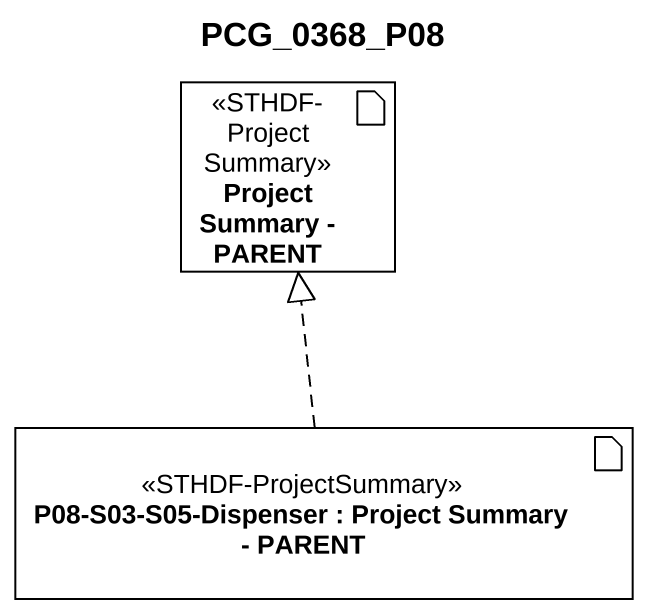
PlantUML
@startuml
title PCG_0368_P08
artifact "Project Summary - PARENT" as Project_Summary_PARENT <<STHDF-ProjectSummary>>
artifact "P08-S03-S05-Dispenser : Project Summary - PARENT" as P08_S03_S05_Dispenser <<STHDF-ProjectSummary>>
P08_S03_S05_Dispenser .up.|> Project_Summary_PARENT
@enduml
